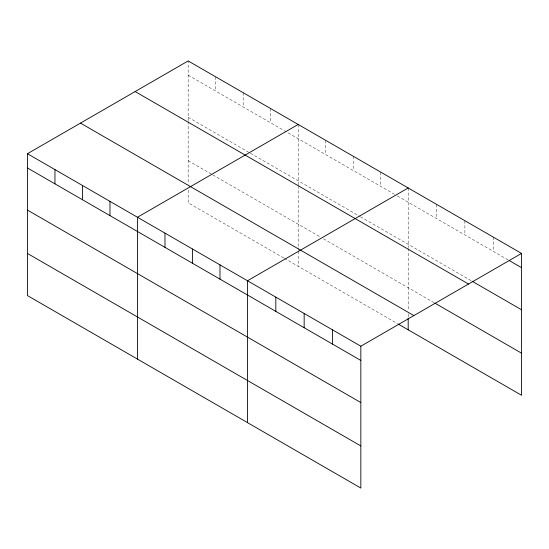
<?xml version="1.0" encoding="UTF-8"?>
<svg xmlns="http://www.w3.org/2000/svg" width="549" height="549" viewBox="0 0 549 549"><rect width="100%" height="100%" fill="white"/><g stroke="black" fill="none" stroke-linecap="round" stroke-linejoin="round"><path stroke-width="0.41" stroke-dasharray="2.75 2.06" d="M188.163 120.636L188.163 60.939M188.163 75.186L394.443 194.284M397.339 195.952L508.47 260.116M188.163 117.294L249.685 152.814M250.406 153.233L359.705 216.333M360.425 216.752L471.413 280.827M188.163 160.685L212.044 174.472M212.772 174.891L320.616 237.154M323.512 238.829L435.083 303.24M283.703 257.955L188.163 202.794L188.163 189.316M284.43 258.373L397.339 323.56M493.215 237.058L493.215 251.305M464.873 220.698L464.873 234.945M436.537 204.338L436.537 218.584M408.195 187.978L408.195 247.668M408.195 248.505L408.195 310.459M408.195 313.829L408.195 318.036M380.69 172.098L380.69 186.344M353.185 156.218L353.185 170.465M325.687 140.338L325.687 154.585M298.182 124.458L298.182 184.986M298.182 185.823L298.182 246.94M298.182 247.784L298.182 250.31M298.182 251.154L298.182 266.313M270.678 108.578L270.678 122.825M243.173 92.699L243.173 106.945M215.668 76.819L215.668 91.065M188.163 121.466L188.163 184.265"/><path stroke-width="0.82" d="M27.45 153.727L360.837 346.206L360.837 488.061L27.45 295.582L27.45 153.727L188.163 60.939L521.55 253.418L521.55 395.273L398.066 323.979M298.182 124.458L137.47 217.246L137.47 359.094M408.195 187.978L247.489 280.765L247.489 422.613M360.837 346.206L521.55 253.418M509.198 260.535L521.55 267.665M472.14 281.246L521.55 309.773M135.129 91.559L468.517 284.039M435.083 303.24L521.55 353.165M80.483 123.106L413.871 315.586M27.45 167.973L360.837 360.453M27.45 210.082L360.837 402.561M27.45 253.466L360.837 445.946M408.195 318.036L408.195 329.832M332.502 329.846L332.502 344.093M304.16 313.486L304.16 327.732M275.824 297.126L275.824 311.365M219.984 264.886L219.984 279.125M192.479 249.006L192.479 263.246M164.975 233.126L164.975 247.366M109.965 201.366L109.965 215.606M82.46 185.487L82.46 199.733M54.955 169.607L54.955 183.853"/></g></svg>
